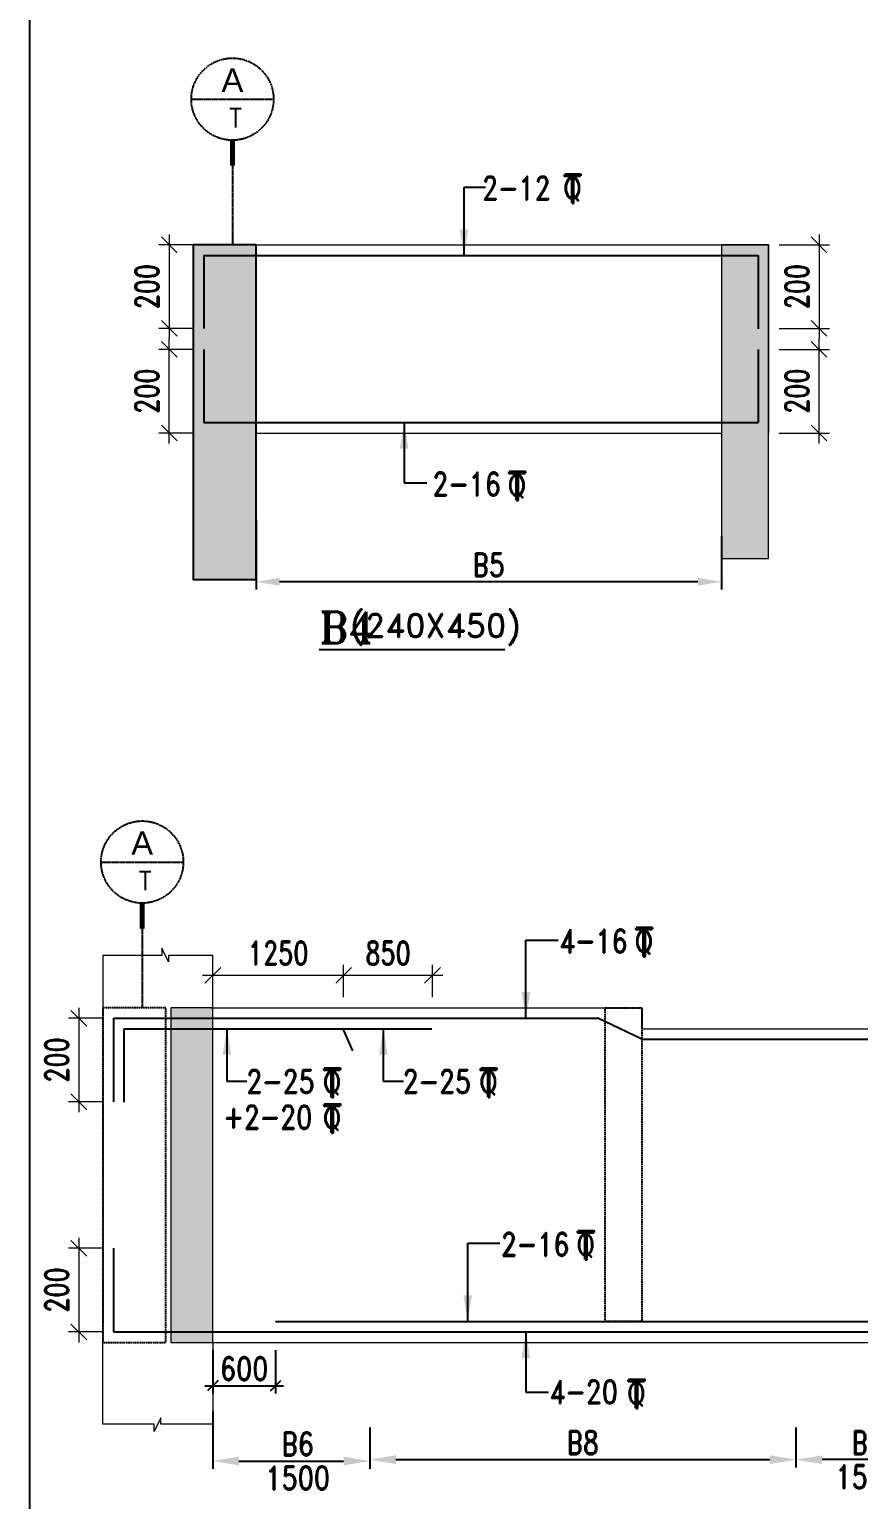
# Model space of a CAD drawing. Header units: millimetres. Extents: x 2061841 to 105821645, y -77612 to 48520811.
# Drawn here: x 2841199 to 2849125, y 29191 to 43251 of the extents above; entities that cross this region are included whole.
import ezdxf
from ezdxf.enums import TextEntityAlignment as Align

# ---------------------------------------------------------------- set-up
doc = ezdxf.new("R2010")
doc.units = ezdxf.units.MM
doc.header["$LTSCALE"] = 10
doc.header["$MEASUREMENT"] = 0
for name, pattern in [('$0$HIDDEN', [0.375, 0.25, -0.125]), ('BASEMENT COLUMN SETTING OUT-PART 2_R4$0$CENTER', [2, 1.25, -0.25, 0.25, -0.25]), ('CENTER', [2, 1.25, -0.25, 0.25, -0.25])]:
    doc.linetypes.add(name, pattern=pattern)
for name, color, linetype in [('A-Grid-Tower', 8, 'CENTER'), ('BASEMENT COLUMN SETTING OUT-PART 2_R4$0$A-GRID-MAIN', 2, 'BASEMENT COLUMN SETTING OUT-PART 2_R4$0$CENTER'), ('BEAM', 4, 'Continuous'), ('BEAM HATCH', 252, 'Continuous'), ('BEAM STIRRUPS', 3, 'Continuous'), ('BORDER', 5, 'Continuous'), ('LEADER', 3, 'Continuous'), ('REIN', 1, 'Continuous'), ('SHEET', 7, 'Continuous'), ('VIN_BEAM', 4, 'Continuous')]:
    doc.layers.add(name, color=color, linetype=linetype)
doc.layers.add('TEXT', color=2, linetype='Continuous', lineweight=25)
doc.layers.add('VIN_SLAB DIMENSION', color=3, linetype='Continuous', lineweight=13)
doc.styles.add('200', font='romand.shx', dxfattribs={"width": 0.8, "height": 225})
doc.styles.add('BASEMENT COLUMN SETTING OUT-PART 2_R4$0$MAS-TXTL', font='arial.ttf', dxfattribs={"height": 200})
doc.styles.add('BASEMENT COLUMN SETTING OUT-PART 2_R4$0$MAS-TXTS', font='romans.shx', dxfattribs={"width": 0.8, "height": 180})
doc.styles.add('PK', font='romand.shx', dxfattribs={"width": 0.7, "height": 225})
doc.styles.add('PRP 100', font='romand.shx', dxfattribs={"width": 0.75})
doc.styles.add('RD', font='romand.shx', dxfattribs={"width": 0.9, "height": 225})
doc.styles.add('ROMAND', font='romand', dxfattribs={"height": 200})
doc.styles.add('RT', font='romant.shx', dxfattribs={"height": 250})
doc.dimstyles.new('dim', dxfattribs={"dimtxt": 225, "dimasz": 150, "dimexe": 100, "dimexo": 100, "dimgap": 100, "dimtad": 1, "dimdec": 0, "dimlfac": -1, "dimrnd": 5, "dimdsep": 46, "dimtxsty": 'PRP 100', "dimblk": 'OBLIQUE', "dimcen": 1.5, "dimdle": 100, "dimclrd": 3, "dimclre": 3, "dimclrt": 2, "dimadec": 0, "dimazin": 0, "dimtfac": 1, "dimtdec": 0, "dimtix": 1, "dimtmove": 0, "dimatfit": 3, "dimldrblk": 'OBLIQUE', "dimfxl": 200, "dimlwd": -1, "dimlwe": -1, "dimarcsym": 0})
doc.dimstyles.new('GR', dxfattribs={"dimtxt": 225, "dimasz": 100, "dimexe": 50, "dimexo": 50, "dimgap": 40, "dimtad": 1, "dimdec": 0, "dimzin": 0, "dimdsep": 46, "dimtxsty": 'RD', "dimblk1": 'OBLIQUE', "dimblk2": 'OBLIQUE', "dimsah": 1, "dimcen": 0, "dimdle": 100, "dimclrd": 3, "dimclre": 3, "dimclrt": 2, "dimadec": 0, "dimazin": 0, "dimtfac": 1, "dimtdec": 0, "dimtix": 1, "dimtmove": 0, "dimatfit": 3, "dimfxl": 1, "dimtolj": 1, "dimtzin": 0, "dimarcsym": 0})
doc.dimstyles.new('GR2', dxfattribs={"dimtxt": 225, "dimasz": 100, "dimexe": 75, "dimexo": 75, "dimgap": 50, "dimtad": 1, "dimdec": 0, "dimdsep": 46, "dimtxsty": '200', "dimblk1": 'OBLIQUE', "dimblk2": 'OBLIQUE', "dimsah": 1, "dimcen": 50, "dimdle": 75, "dimclrd": 3, "dimclre": 3, "dimclrt": 2, "dimadec": 0, "dimazin": 0, "dimtfac": 1, "dimtdec": 0, "dimtix": 1, "dimtmove": 0, "dimatfit": 3, "dimldrblk": 'OBLIQUE', "dimfxl": 1, "dimtolj": 1, "dimtzin": 0, "dimarcsym": 0})

# ---------------------------------------------------------------- blocks, each defined once
blk = doc.blocks.new('*D1752')
at = {"layer": 'BEAM STIRRUPS', "color": 3, "lineweight": -2, "ltscale": 0.25, "transparency": 16777216}
for p, q in [((2843365, 38563), (2843365, 37894)), ((2847814, 38408), (2847814, 37894)), ((2847589, 37969), (2843590, 37969))]:
    blk.add_line(p, q, dxfattribs=at)
at = {"layer": 'BEAM STIRRUPS', "color": 3, "linetype": 'Continuous', "ltscale": 0.25, "transparency": 16777216}
for points in [[(2843590, 38006), (2843590, 37931), (2843365, 37969)], [(2847589, 38006), (2847589, 37931), (2847814, 37969)]]:
    blk.add_solid(points, dxfattribs=at)
at = {"layer": 'Defpoints', "color": 0, "linetype": 'Continuous', "ltscale": 0.25, "transparency": 16777216}
for p in [(2843365, 38638, 2), (2847814, 38483, 46), (2843365, 37969)]:
    blk.add_point(p, dxfattribs=at)
at = {"layer": 'BEAM STIRRUPS', "color": 2, "linetype": 'Continuous', "ltscale": 0.25, "transparency": 16777216, "insert": (2845590, 38131), "char_height": 225, "attachment_point": 5, "rotation": 360, "style": '200'}
blk.add_mtext('\\A1;B5', dxfattribs=at)
blk = doc.blocks.new('_Oblique')
at = {"color": 0, "linetype": 'ByBlock', "lineweight": -2}
blk.add_line((-0.5, -0.5), (0.5, 0.5), dxfattribs=at)
blk = doc.blocks.new('A$C33BE299A')
at = {"layer": 'SHEET', "color": 4, "style": 'ROMAND'}
for s, height, p in [('T', 170, (-16.2, 0)), ('Q', 125, (-14.4, 26.9))]:
    blk.add_text(s, height=height, dxfattribs=at).set_placement(p)
blk = doc.blocks.new('*D1657')
at = {"layer": 'Defpoints', "color": 0, "transparency": 16777216}
for p in [(2844202, 34205), (2842952, 33895, 0), (2844202, 33895, 0)]:
    blk.add_point(p, dxfattribs=at)
at = {"layer": 'VIN_SLAB DIMENSION', "color": 3, "transparency": 16777216}
for p, q in [((2842852, 34205), (2844302, 34205)), ((2842952, 33995), (2842952, 34305)), ((2844202, 33995), (2844202, 34305))]:
    blk.add_line(p, q, dxfattribs=at)
at = {"layer": 'VIN_SLAB DIMENSION', "color": 3, "transparency": 16777216, "xscale": 150, "yscale": 150, "zscale": 150, "rotation": 180}
blk.add_blockref('_Oblique', (2842952, 34205), dxfattribs=at)
at = {"layer": 'VIN_SLAB DIMENSION', "color": 3, "transparency": 16777216, "xscale": 150, "yscale": 150, "zscale": 150}
blk.add_blockref('_Oblique', (2844202, 34205), dxfattribs=at)
at = {"layer": 'VIN_SLAB DIMENSION', "color": 2, "transparency": 16777216, "insert": (2843577, 34418), "char_height": 225, "attachment_point": 5, "style": 'PRP 100'}
blk.add_mtext('1250', dxfattribs=at)
blk = doc.blocks.new('OBLIQUE')
blk = doc.blocks.new('*D1658')
at = {"layer": 'Defpoints', "color": 0, "transparency": 16777216}
for p in [(2845052, 34205), (2844202, 33895, 0), (2845052, 33895, 0)]:
    blk.add_point(p, dxfattribs=at)
at = {"layer": 'VIN_SLAB DIMENSION', "color": 3, "transparency": 16777216}
for p, q in [((2844102, 34205), (2845152, 34205)), ((2844202, 33995), (2844202, 34305)), ((2845052, 33995), (2845052, 34305))]:
    blk.add_line(p, q, dxfattribs=at)
at = {"layer": 'VIN_SLAB DIMENSION', "color": 3, "transparency": 16777216, "xscale": 150, "yscale": 150, "zscale": 150, "rotation": 180}
blk.add_blockref('_Oblique', (2844202, 34205), dxfattribs=at)
at = {"layer": 'VIN_SLAB DIMENSION', "color": 3, "transparency": 16777216, "xscale": 150, "yscale": 150, "zscale": 150}
blk.add_blockref('_Oblique', (2845052, 34205), dxfattribs=at)
at = {"layer": 'VIN_SLAB DIMENSION', "color": 2, "transparency": 16777216, "insert": (2844627, 34418), "char_height": 225, "attachment_point": 5, "style": 'PRP 100'}
blk.add_mtext('850', dxfattribs=at)
blk = doc.blocks.new('*D1659')
at = {"layer": 'BEAM', "color": 3, "lineweight": -2, "transparency": 16777216}
for p, q in [((2842952, 30620), (2842952, 30205)), ((2843552, 30620), (2843552, 30205)), ((2842877, 30280), (2843627, 30280))]:
    blk.add_line(p, q, dxfattribs=at)
at = {"layer": 'Defpoints', "color": 0, "transparency": 16777216}
for p in [(2842952, 30695, 0), (2843552, 30695, 0), (2843552, 30280)]:
    blk.add_point(p, dxfattribs=at)
at = {"layer": 'BEAM', "color": 3, "lineweight": -2, "transparency": 16777216, "xscale": 100, "yscale": 100, "zscale": 100, "rotation": 180}
blk.add_blockref('_Oblique', (2842952, 30280), dxfattribs=at)
at = {"layer": 'BEAM', "color": 3, "lineweight": -2, "transparency": 16777216, "xscale": 100, "yscale": 100, "zscale": 100}
blk.add_blockref('_Oblique', (2843552, 30280), dxfattribs=at)
at = {"layer": 'BEAM', "color": 2, "transparency": 16777216, "insert": (2843252, 30443), "char_height": 225, "attachment_point": 5, "style": '200'}
blk.add_mtext('\\A1;600', dxfattribs=at)
blk = doc.blocks.new('*D1594')
at = {"layer": 'BEAM', "color": 3, "lineweight": -2, "transparency": 16777216}
for p, q in [((2842952, 30034), (2842952, 29485)), ((2844452, 29879), (2844452, 29485)), ((2843202, 29560), (2844202, 29560))]:
    blk.add_line(p, q, dxfattribs=at)
at = {"layer": 'BEAM', "color": 3, "transparency": 16777216}
for points in [[(2843202, 29602), (2843202, 29518), (2842952, 29560)], [(2844202, 29602), (2844202, 29518), (2844452, 29560)]]:
    blk.add_solid(points, dxfattribs=at)
at = {"layer": 'Defpoints', "color": 0, "transparency": 16777216}
for p in [(2842952, 30109, 0), (2844452, 29954, 0), (2844452, 29560)]:
    blk.add_point(p, dxfattribs=at)
at = {"layer": 'BEAM', "color": 2, "transparency": 16777216, "char_height": 225, "attachment_point": 5, "style": '200'}
for s, insert in [('\\A1;B6', (2843764, 29723)), ('\\A1;1500', (2843764, 29398))]:
    blk.add_mtext(s, dxfattribs=dict(at, insert=insert))
blk = doc.blocks.new('*D1595')
at = {"layer": 'BEAM', "color": 3, "lineweight": -2, "transparency": 16777216}
for p, q in [((2850027, 30035), (2850027, 29498)), ((2848527, 29879), (2848527, 29498)), ((2849777, 29573), (2848777, 29573))]:
    blk.add_line(p, q, dxfattribs=at)
at = {"layer": 'BEAM', "color": 3, "transparency": 16777216}
for points in [[(2848777, 29614), (2848777, 29531), (2848527, 29573)], [(2849777, 29614), (2849777, 29531), (2850027, 29573)]]:
    blk.add_solid(points, dxfattribs=at)
at = {"layer": 'Defpoints', "color": 0, "transparency": 16777216}
for p in [(2850027, 30110, 0), (2848527, 29954, 0), (2848527, 29573)]:
    blk.add_point(p, dxfattribs=at)
at = {"layer": 'BEAM', "color": 2, "transparency": 16777216, "char_height": 225, "attachment_point": 5, "style": '200'}
for s, insert in [('\\A1;B6', (2849214, 29735)), ('\\A1;1500', (2849214, 29410))]:
    blk.add_mtext(s, dxfattribs=dict(at, insert=insert))
blk = doc.blocks.new('*D1596')
at = {"layer": 'BEAM', "color": 3, "lineweight": -2, "transparency": 16777216}
for p, q in [((2848527, 29879), (2848527, 29498)), ((2844452, 29804), (2844452, 29498)), ((2844702, 29573), (2848277, 29573))]:
    blk.add_line(p, q, dxfattribs=at)
at = {"layer": 'BEAM', "color": 3, "transparency": 16777216}
for points in [[(2844702, 29615), (2844702, 29531), (2844452, 29573)], [(2848277, 29615), (2848277, 29531), (2848527, 29573)]]:
    blk.add_solid(points, dxfattribs=at)
at = {"layer": 'Defpoints', "color": 0, "transparency": 16777216}
for p in [(2848527, 29954, 14), (2844452, 29879), (2848527, 29573)]:
    blk.add_point(p, dxfattribs=at)
at = {"layer": 'BEAM', "color": 2, "transparency": 16777216, "insert": (2846489, 29736), "char_height": 225, "attachment_point": 5, "style": '200'}
blk.add_mtext('\\A1;B8', dxfattribs=at)
blk = doc.blocks.new('BASEMENT COLUMN SETTING OUT-PART 2_R4$0$GRID TARGET1')
blk.add_wipeout([(393, -655), (392, -641), (392, -628), (390, -614), (389, -600), (387, -587), (384, -573), (381, -560), (377, -547), (373, -534), (369, -521), (364, -508), (359, -495), (353, -483), (347, -471), (340, -459), (333, -447), (325, -435), (318, -424), (309, -413), (301, -403), (292, -392), (282, -382), (273, -373), (263, -363), (252, -354), (242, -346), (231, -337), (220, -330), (208, -322), (196, -315), (184, -308), (172, -302), (160, -296), (147, -291), (134, -286), (121, -282), (108, -278), (95, -274), (82, -271), (68, -268), (55, -266), (41, -265), (27, -263), (14, -263), (0, -262), (-14, -263), (-27, -263), (-41, -265), (-55, -266), (-68, -268), (-82, -271), (-95, -274), (-108, -278), (-121, -282), (-134, -286), (-147, -291), (-160, -296), (-172, -302), (-184, -308), (-196, -315), (-208, -322), (-220, -330), (-231, -337), (-242, -346), (-252, -354), (-263, -363), (-273, -373), (-282, -382), (-292, -392), (-301, -403), (-309, -413), (-318, -424), (-325, -435), (-333, -447), (-340, -459), (-347, -471), (-353, -483), (-359, -495), (-364, -508), (-369, -521), (-373, -534), (-377, -547), (-381, -560), (-384, -573), (-387, -587), (-389, -600), (-390, -614), (-392, -628), (-392, -641), (-393, -655), (-392, -669), (-392, -682), (-390, -696), (-389, -710), (-387, -723), (-384, -737), (-381, -750), (-377, -763), (-373, -776), (-369, -789), (-364, -802), (-359, -815), (-353, -827), (-347, -839), (-340, -851), (-333, -863), (-325, -875), (-318, -886), (-309, -897), (-301, -907), (-292, -918), (-282, -928), (-273, -937), (-263, -947), (-252, -956), (-242, -964), (-231, -973), (-220, -981), (-208, -988), (-196, -995), (-184, -1002), (-172, -1008), (-160, -1014), (-147, -1019), (-134, -1024), (-121, -1028), (-108, -1032), (-95, -1036), (-82, -1039), (-68, -1042), (-55, -1044), (-41, -1046), (-27, -1047), (-14, -1047), (0, -1048), (14, -1047), (27, -1047), (41, -1046), (55, -1044), (68, -1042), (82, -1039), (95, -1036), (108, -1032), (121, -1028), (134, -1024), (147, -1019), (160, -1014), (172, -1008), (184, -1002), (196, -995), (208, -988), (220, -981), (231, -973), (242, -964), (252, -956), (263, -947), (273, -937), (282, -928), (292, -918), (301, -907), (309, -897), (318, -886), (325, -875), (333, -863), (340, -851), (347, -839), (353, -827), (359, -815), (364, -802), (369, -789), (373, -776), (377, -763), (381, -750), (384, -737), (387, -723), (389, -710), (390, -696), (392, -682), (392, -669)])
blk.add_line((-393, -655), (393, -655))
at = {"const_width": 48.8}
blk.add_lwpolyline([(0, -1048), (0, -1292)], dxfattribs=at)
blk.add_circle((0, -655), 393)
for tag, height, style, p in [('AS', 225, 'BASEMENT COLUMN SETTING OUT-PART 2_R4$0$MAS-TXTL', (0, -586)), ('REF', 180, 'BASEMENT COLUMN SETTING OUT-PART 2_R4$0$MAS-TXTS', (29, -925))]:
    blk.add_attdef(tag, text='', height=height, dxfattribs=dict(style=style)).set_placement(p, align=Align.CENTER)
blk = doc.blocks.new('*D1315')
at = {"layer": 'Defpoints', "color": 0, "transparency": 16777216}
for p in [(2842865, 41191, 52), (2842535, 40391), (2842865, 40391, 51)]:
    blk.add_point(p, dxfattribs=at)
at = {"layer": 'VIN_SLAB DIMENSION', "color": 3, "transparency": 16777216}
for p, q in [((2842535, 41291), (2842535, 40291)), ((2842765, 41191), (2842435, 41191)), ((2842765, 40391), (2842435, 40391))]:
    blk.add_line(p, q, dxfattribs=at)
at = {"layer": 'VIN_SLAB DIMENSION', "color": 3, "transparency": 16777216, "xscale": 150, "yscale": 150, "zscale": 150}
for p, rotation in [((2842535, 41191), 90), ((2842535, 40391), 270)]:
    blk.add_blockref('_Oblique', p, dxfattribs=dict(at, rotation=rotation))
at = {"layer": 'VIN_SLAB DIMENSION', "color": 2, "transparency": 16777216, "insert": (2842322, 40791), "char_height": 225, "attachment_point": 5, "rotation": 90, "style": 'PRP 100'}
blk.add_mtext('200', dxfattribs=at)
blk = doc.blocks.new('*D1316')
at = {"layer": 'Defpoints', "color": 0, "transparency": 16777216}
for p in [(2842535, 40191), (2842865, 40191, 51), (2842865, 39391, 52)]:
    blk.add_point(p, dxfattribs=at)
at = {"layer": 'VIN_SLAB DIMENSION', "color": 3, "transparency": 16777216}
for p, q in [((2842535, 39291), (2842535, 40291)), ((2842765, 40191), (2842435, 40191)), ((2842765, 39391), (2842435, 39391))]:
    blk.add_line(p, q, dxfattribs=at)
at = {"layer": 'VIN_SLAB DIMENSION', "color": 3, "transparency": 16777216, "xscale": 150, "yscale": 150, "zscale": 150}
for p, rotation in [((2842535, 40191), 90), ((2842535, 39391), 270)]:
    blk.add_blockref('_Oblique', p, dxfattribs=dict(at, rotation=rotation))
at = {"layer": 'VIN_SLAB DIMENSION', "color": 2, "transparency": 16777216, "insert": (2842322, 39791), "char_height": 225, "attachment_point": 5, "rotation": 90, "style": 'PRP 100'}
blk.add_mtext('200', dxfattribs=at)
blk = doc.blocks.new('*D1201')
at = {"layer": 'Defpoints', "color": 0, "transparency": 16777216}
for p in [(2848265, 41191, 52), (2848265, 40391, 51), (2848748, 40391)]:
    blk.add_point(p, dxfattribs=at)
at = {"layer": 'VIN_SLAB DIMENSION', "color": 3, "transparency": 16777216}
for p, q in [((2848748, 41291), (2848748, 40291)), ((2848365, 41191), (2848848, 41191)), ((2848365, 40391), (2848848, 40391))]:
    blk.add_line(p, q, dxfattribs=at)
at = {"layer": 'VIN_SLAB DIMENSION', "color": 3, "transparency": 16777216, "xscale": 150, "yscale": 150, "zscale": 150}
for p, rotation in [((2848748, 41191), 90), ((2848748, 40391), 270)]:
    blk.add_blockref('_Oblique', p, dxfattribs=dict(at, rotation=rotation))
at = {"layer": 'VIN_SLAB DIMENSION', "color": 2, "transparency": 16777216, "insert": (2848536, 40791), "char_height": 225, "attachment_point": 5, "rotation": 90, "style": 'PRP 100'}
blk.add_mtext('200', dxfattribs=at)
blk = doc.blocks.new('*D1202')
at = {"layer": 'Defpoints', "color": 0, "transparency": 16777216}
for p in [(2848265, 40191, 51), (2848748, 40191), (2848265, 39391, 52)]:
    blk.add_point(p, dxfattribs=at)
at = {"layer": 'VIN_SLAB DIMENSION', "color": 3, "transparency": 16777216}
for p, q in [((2848748, 39291), (2848748, 40291)), ((2848365, 40191), (2848848, 40191)), ((2848365, 39391), (2848848, 39391))]:
    blk.add_line(p, q, dxfattribs=at)
at = {"layer": 'VIN_SLAB DIMENSION', "color": 3, "transparency": 16777216, "xscale": 150, "yscale": 150, "zscale": 150}
for p, rotation in [((2848748, 40191), 90), ((2848748, 39391), 270)]:
    blk.add_blockref('_Oblique', p, dxfattribs=dict(at, rotation=rotation))
at = {"layer": 'VIN_SLAB DIMENSION', "color": 2, "transparency": 16777216, "insert": (2848536, 39791), "char_height": 225, "attachment_point": 5, "rotation": 90, "style": 'PRP 100'}
blk.add_mtext('200', dxfattribs=at)
blk = doc.blocks.new('*D1213')
at = {"layer": 'Defpoints', "color": 0, "transparency": 16777216}
for p in [(2842001, 33795, 52), (2841671, 32995), (2842001, 32995, 51)]:
    blk.add_point(p, dxfattribs=at)
at = {"layer": 'VIN_SLAB DIMENSION', "color": 3, "transparency": 16777216}
for p, q in [((2841671, 33895), (2841671, 32895)), ((2841901, 33795), (2841571, 33795)), ((2841901, 32995), (2841571, 32995))]:
    blk.add_line(p, q, dxfattribs=at)
at = {"layer": 'VIN_SLAB DIMENSION', "color": 3, "transparency": 16777216, "xscale": 150, "yscale": 150, "zscale": 150}
for p, rotation in [((2841671, 33795), 90), ((2841671, 32995), 270)]:
    blk.add_blockref('_Oblique', p, dxfattribs=dict(at, rotation=rotation))
at = {"layer": 'VIN_SLAB DIMENSION', "color": 2, "transparency": 16777216, "insert": (2841459, 33395), "char_height": 225, "attachment_point": 5, "rotation": 90, "style": 'PRP 100'}
blk.add_mtext('200', dxfattribs=at)
blk = doc.blocks.new('*D1214')
at = {"layer": 'Defpoints', "color": 0, "transparency": 16777216}
for p in [(2842001, 31595, 52), (2841671, 30795), (2842001, 30795, 51)]:
    blk.add_point(p, dxfattribs=at)
at = {"layer": 'VIN_SLAB DIMENSION', "color": 3, "transparency": 16777216}
for p, q in [((2841671, 31695), (2841671, 30695)), ((2841901, 31595), (2841571, 31595)), ((2841901, 30795), (2841571, 30795))]:
    blk.add_line(p, q, dxfattribs=at)
at = {"layer": 'VIN_SLAB DIMENSION', "color": 3, "transparency": 16777216, "xscale": 150, "yscale": 150, "zscale": 150}
for p, rotation in [((2841671, 31595), 90), ((2841671, 30795), 270)]:
    blk.add_blockref('_Oblique', p, dxfattribs=dict(at, rotation=rotation))
at = {"layer": 'VIN_SLAB DIMENSION', "color": 2, "transparency": 16777216, "insert": (2841459, 31195), "char_height": 225, "attachment_point": 5, "rotation": 90, "style": 'PRP 100'}
blk.add_mtext('200', dxfattribs=at)

msp = doc.modelspace()

# ---------------------------------------------------------------- hatches: boundary and pattern name
at = {"layer": 'BEAM HATCH'}
for points in [[(2843364.8, 41190.6), (2842764.5, 41190.6), (2842764.5, 37990.6), (2843364.8, 37990.6)], [(2847814.4, 41190.6), (2847814.4, 38190.6), (2848264.5, 38190.6), (2848264.5, 41190.6)], [(2842951.7, 33894.6), (2842551.8, 33894.6), (2842551.8, 30694.6), (2842951.7, 30694.6)]]:
    msp.add_hatch(color=252, dxfattribs=at).paths.add_polyline_path(points)

# ---------------------------------------------------------------- linework, layer by layer
at = {"layer": 'A-Grid-Tower', "color": 6}
for p, q in [((2843139.5, 41947.5), (2843139.5, 41190.6, -1.8)), ((2842276.8, 34651.5, 0), (2842276.8, 33894.6, 0))]:
    msp.add_line(p, q, dxfattribs=at)
at = {"layer": 'BEAM', "lineweight": 13}
for p, q in [((2842764.5, 41190.6), (2842764.5, 39390.6, 0)), ((2843364.8, 41190.6, 0), (2848264.5, 41190.6, 0)), ((2848264.5, 41190.6, 0), (2848264.5, 39390.6, 0)), ((2843364.8, 39390.6, 0), (2847814.4, 39390.6, 0)), ((2842464.4, 34465.2, -51.6), (2842464.4, 34394.6, -51.6)), ((2842527.5, 34333.6, -51.6), (2842464.4, 34465.2, -51.6)), ((2841901.8, 34394.6, 0), (2841901.8, 33894.6, 0)), ((2842464.4, 34394.6, -51.6), (2841901.8, 34394.6, 51.6)), ((2842527.5, 34394.6, -51.6), (2842527.5, 34333.6, -51.6)), ((2842951.7, 34394.6, 0), (2842527.5, 34394.6, -51.6)), ((2842951.7, 33894.6, 0), (2842951.7, 34394.6, 0)), ((2841901.8, 33894.6, 51.6), (2841901.8, 30894.6, 51.6)), ((2842932.1, 33894.6, 0), (2847051.9, 33894.6, 0)), ((2847051.9, 33694.6, 0), (2850451.9, 33694.6, 0)), ((2841901.8, 29911.6, 0), (2841901.8, 30894.6, 0)), ((2842932.1, 30694.6, 0), (2850451.9, 30694.6, 0)), ((2842951.7, 30694.6, 0), (2842951.7, 29911.6, 0)), ((2842454.3, 29972.6, -51.6), (2842391.2, 29841, -51.6)), ((2842454.3, 29911.6, -51.6), (2842454.3, 29972.6, -51.6)), ((2842391.2, 29911.6, -51.6), (2841901.8, 29911.6, 51.6)), ((2842391.2, 29841, -51.6), (2842391.2, 29911.6, -51.6)), ((2842951.7, 29911.6, 0), (2842454.3, 29911.6, -51.6))]:
    msp.add_line(p, q, dxfattribs=at)
at = {"layer": 'BEAM'}
msp.add_line((2847051.9, 33894.6, 0), (2847051.9, 33694.6, 0), dxfattribs=at)
at = {"layer": 'BEAM', "lineweight": 13, "elevation": 0}
msp.add_lwpolyline([(2847814.4, 41190.6), (2847814.4, 38190.6), (2848264.5, 38190.6), (2848264.5, 41190.6), (2847814.4, 41190.6), (2847814.4, 40927.7)], dxfattribs=at)
msp.add_lwpolyline([(2842951.7, 33894.6), (2842551.8, 33894.6), (2842551.8, 30694.6), (2842951.7, 30694.6)], close=True, dxfattribs=at)
at = {"layer": 'BORDER'}
msp.add_lwpolyline([(2841198.6, -702.5), (2931198.6, -702.5), (2931198.6, 59297.5), (2841198.6, 59297.5)], close=True, dxfattribs=at)
at = {"layer": 'REIN'}
for p, q in [((2842864.5, 41090.6, 0), (2848164.5, 41090.6, 0)), ((2842864.5, 41090.6, 0), (2842864.5, 40390.6)), ((2848164.5, 41090.6), (2848164.5, 40387.2, 0)), ((2842864.5, 40190.6), (2842864.5, 39490.6, 0)), ((2848164.5, 40190.2, 0), (2848164.5, 39490.6, 0)), ((2842864.5, 39490.6, 0), (2848164.5, 39490.6, 0)), ((2842001, 33794.6, 51.6), (2846633, 33794.6, 5.1)), ((2842001, 33794.6, 154.7), (2842001, 32994.6, 154.7)), ((2847051.9, 33594.6, 0), (2846633, 33794.6, 5.1)), ((2842101, 33694.6, 154.7), (2845045.9, 33694.6, 0)), ((2842101, 33694.6, 154.7), (2842101, 32993, 154.7)), ((2844196.3, 33694.6, 0), (2844286.4, 33484.4, 0)), ((2847051.9, 33594.6, 0), (2850347.3, 33594.6, 0)), ((2842001, 31594.6, 154.7), (2842001, 30794.6, 154.7)), ((2842001, 30794.6, 154.7), (2850248.3, 30794.6, 0)), ((2843552.3, 30894.6, 0), (2849426.9, 30894.6, 0))]:
    msp.add_line(p, q, dxfattribs=at)
at = {"layer": 'VIN_BEAM', "elevation": 0}
msp.add_lwpolyline([(2843364.8, 41190.6), (2842764.5, 41190.6), (2842764.5, 37990.6), (2843364.8, 37990.6)], close=True, dxfattribs=at)
at = {"layer": 'VIN_BEAM', "linetype": '$0$HIDDEN', "elevation": 0}
for points in [[(2842501.8, 33894.6), (2841901.8, 33894.6), (2841901.8, 30694.6), (2842501.8, 30694.6)], [(2846701.9, 33894.6), (2847051.9, 33894.6), (2847051.9, 30894.6), (2846701.9, 30894.6)]]:
    msp.add_lwpolyline(points, close=True, dxfattribs=at)

# ---------------------------------------------------------------- block references
at = {"layer": 'TEXT', "color": 2, "xscale": 1.600000001490116, "yscale": 1.600000001490116, "zscale": 1.600000001490116}
msp.add_blockref('A$C33BE299A', (2846318.6, 41590.7, 243658), dxfattribs=at)
at = {"layer": 'TEXT', "color": 1, "xscale": 1.600000001490116, "yscale": 1.600000001490116, "zscale": 1.600000001490116}
for p in [(2845788, 38749.1, 243658.3), (2847001.8, 34386.4, 243658.3), (2844020.5, 33041, 243658.3), (2845515.5, 33041, 243658.3), (2844020.5, 32698.9, 243658.3), (2846444.7, 31486.4, 243658.3), (2846929.2, 30065.3, 243670.3)]:
    msp.add_blockref('A$C33BE299A', p, dxfattribs=at)

# ---------------------------------------------------------------- texts
at = {"layer": 'TEXT', "color": 2, "style": 'PK', "width": 0.8}
for s, p in [('2-12', (2845525.8, 41620.9, -0.2)), ('2-16', (2845050.8, 38790.7, -0.2)), ('4-16', (2846262.9, 34419.8, -0.2)), ('2-25', (2843271.3, 33076.9, 0)), ('2-25', (2844766.3, 33076.9, 0)), ('+2-20', (2843055, 32734.8, 0)), ('2-16', (2845705.8, 31519.8, -0.2))]:
    msp.add_text(s, height=225, dxfattribs=at).set_placement(p)
at = {"layer": 'TEXT', "color": 1, "style": 'RT'}
msp.add_text('%%UB4      ', height=300, dxfattribs=at).set_placement((2844855.2, 37531.8, 0), align=Align.MIDDLE_CENTER)
at = {"layer": 'TEXT', "color": 2, "style": 'RD'}
msp.add_text('(240X450)', height=225, dxfattribs=at).set_placement((2844271.7, 37437.8, 0))
at = {"layer": 'TEXT', "color": 2, "style": 'PK', "width": 0.8}
msp.add_text('4-20', height=225, rotation=0, dxfattribs=at).set_placement((2846169.1, 30109, 12))

# ---------------------------------------------------------------- dimensions: what is measured, and where the dimension line sits
at = {"layer": 'BEAM'}
dim = msp.add_linear_dim(base=(2843551.7, 30280.1), p1=(2842951.7, 30694.6, 0), p2=(2843551.7, 30694.6, 0), dimstyle='GR2', override={"dimldrblk": 'OBLIQUE'}, dxfattribs=at)
dim.commit()
dim.dimension.update_dxf_attribs({"geometry": '*D1659', "text_midpoint": (2843251.7, 30442.6)})
dim = msp.add_linear_dim(base=(2844451.7, 29560, 0.1), p1=(2842951.7, 30109.3, 0.1), p2=(2844451.7, 29954.2, 0.1), text='B6\\X1500', dimstyle='GR2', override={"dimasz": 250, "dimtxsty": '200', "dimldrblk": 'OBLIQUE'}, dxfattribs=at)
dim.commit()
dim.dimension.update_dxf_attribs({"geometry": '*D1594', "text_midpoint": (2843764.5, 29560, 0.1), "dimtype": 160})
dim = msp.add_linear_dim(base=(2848526.9, 29572.8, 51.6), p1=(2850026.9, 30109.6, 51.6), p2=(2848526.9, 29954.2, 51.6), angle=180, text='B6\\X1500', dimstyle='GR2', override={"dimasz": 250, "dimtxsty": '200', "dimldrblk": 'OBLIQUE'}, dxfattribs=at)
dim.commit()
dim.dimension.update_dxf_attribs({"geometry": '*D1595', "text_midpoint": (2849214.1, 29572.8, 51.6), "dimtype": 160})
dim = msp.add_linear_dim(base=(2848526.9, 29573.2, 0.1), p1=(2844451.7, 29879.2, 0.1), p2=(2848526.9, 29954.2, 14.1), text='B8', dimstyle='GR2', override={"dimasz": 250, "dimtxsty": '200', "dimldrblk": 'OBLIQUE'}, dxfattribs=at)
dim.commit()
dim.dimension.update_dxf_attribs({"geometry": '*D1596', "text_midpoint": (2846489.3, 29735.7, 0.1)})
at = {"layer": 'BEAM STIRRUPS', "linetype": 'Continuous', "ltscale": 0.25}
dim = msp.add_linear_dim(base=(2843364.8, 37968.7, 0), p1=(2847814.4, 38482.6, 46.4), p2=(2843364.8, 38638.4, 1.6), angle=179.99996, text='B5', dimstyle='GR2', override={"dimasz": 225, "dimtxsty": '200', "dimfxl": 3, "dimarcsym": 2}, dxfattribs=at)
dim.commit()
dim.dimension.update_dxf_attribs({"geometry": '*D1752', "text_midpoint": (2845589.6, 37968.7, 0), "dimtype": 160})
at = {"layer": 'VIN_SLAB DIMENSION'}
for base, p1, p2, angle, picture, middle in [((2842534.7, 40390.6), (2842864.5, 41190.6, 51.6), (2842864.5, 40390.6, 51.2), 90, '*D1315', (2842322.2, 40790.6)), ((2848748.4, 40390.6, 0), (2848264.5, 41190.6, 51.6), (2848264.5, 40390.6, 51.2), 90, '*D1201', (2848535.9, 40790.6, 0)), ((2842534.7, 40190.6), (2842864.5, 39390.6, 51.6), (2842864.5, 40190.6, 51.2), 270, '*D1316', (2842322.2, 39790.6)), ((2848748.4, 40190.6, 0), (2848264.5, 39390.6, 51.6), (2848264.5, 40190.6, 51.2), 270, '*D1202', (2848535.9, 39790.6, 0)), ((2841671.2, 32994.6, 154.7), (2842001, 33794.6, 206.3), (2842001, 32994.6, 205.9), 90, '*D1213', (2841458.7, 33394.6, 154.7)), ((2841671.2, 30794.6, 154.7), (2842001, 31594.6, 206.3), (2842001, 30794.6, 205.9), 90, '*D1214', (2841458.7, 31194.6, 154.7))]:
    dim = msp.add_linear_dim(base=base, p1=p1, p2=p2, angle=angle, text='200', dimstyle='dim', dxfattribs=at)
    dim.commit()
    dim.dimension.update_dxf_attribs({"geometry": picture, "text_midpoint": middle})
for base, p1, p2, picture, middle in [((2844201.7, 34205.3, 0), (2842951.7, 33894.6, 0), (2844201.7, 33894.6, 0), '*D1657', (2843576.7, 34417.8, 0)), ((2845051.7, 34205.3, 0), (2844201.7, 33894.6, 0), (2845051.7, 33894.6, 0), '*D1658', (2844626.7, 34417.8, 0))]:
    dim = msp.add_linear_dim(base=base, p1=p1, p2=p2, dimstyle='dim', dxfattribs=at)
    dim.commit()
    dim.dimension.update_dxf_attribs({"geometry": picture, "text_midpoint": middle})

# ---------------------------------------------------------------- leaders
at = {"layer": 'LEADER', "color": 3}
for points in [[(2845353.4, 41090.2, 0), (2845353.4, 41743.5, 0), (2845559, 41743.5, 0)], [(2844781.2, 39490.6, 0), (2844781.2, 38913.4, 0), (2844999.2, 38913.4, 0)], [(2845945.6, 33794.2, 0), (2845945.6, 34542.4, 0), (2846253, 34542.4, 0)], [(2843086.5, 33694.6, 0), (2843086.5, 33191.8, 0), (2843278.5, 33191.8, 0)], [(2844581.5, 33694.6, 0), (2844581.5, 33191.8, 0), (2844773.5, 33191.8, 0)], [(2845388.5, 30894.2, 0), (2845388.5, 31642.4, 0), (2845696, 31642.4, 0)], [(2845944.2, 30794.6, 12), (2845944.2, 30217.4, 12), (2846162.2, 30217.4, 12)]]:
    msp.add_leader(points, dimstyle='GR', override={"dimasz": 250}, dxfattribs=at)

# ---------------------------------------------------------------- next in the draw order: block references
at = {"layer": 'BASEMENT COLUMN SETTING OUT-PART 2_R4$0$A-GRID-MAIN', "color": 240, "true_color": 0xed1f24}
for p in [(2843139.5, 43239.2), (2842276.8, 35943.3, 0)]:
    msp.add_blockref('BASEMENT COLUMN SETTING OUT-PART 2_R4$0$GRID TARGET1', p, dxfattribs=at).add_auto_attribs({'REF': 'T', 'AS': 'A'})

doc.saveas('drawing.dxf')
